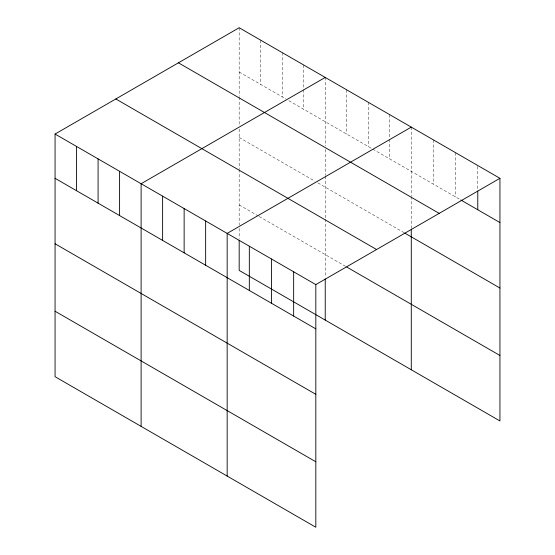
<?xml version="1.0" encoding="UTF-8"?>
<svg xmlns="http://www.w3.org/2000/svg" width="555" height="555" viewBox="0 0 555 555"><rect width="100%" height="100%" fill="white"/><g stroke="black" fill="none" stroke-linecap="round" stroke-linejoin="round"><path stroke-width="0.42" stroke-dasharray="2.77 2.08" d="M239.177 72.011L285.915 98.991M288.877 100.705L371.961 148.678M372.703 149.101L460.046 199.529M239.177 137.48L314.845 181.166M317.814 182.879L403.86 232.559M239.177 204.934L258.464 216.068M259.206 216.499L346.743 267.031M477.779 166.354L477.779 189.338M455.613 152.708L455.613 196.97M433.448 139.909L433.448 184.17M411.283 127.116L411.283 195.714M411.283 196.553L411.283 228.452M389.77 114.691L389.77 138.528M389.77 139.374L389.77 158.952M368.256 102.273L368.256 146.534M346.743 89.855L346.743 134.116M325.23 77.429L325.23 146.034M325.23 149.392L325.23 175.408M325.23 176.247L325.23 218.295M325.23 219.156L325.23 276.439M303.717 65.011L303.717 88.842M303.717 89.695L303.717 109.273M282.204 52.593L282.204 96.854M260.69 40.168L260.69 84.429M239.177 27.75L239.177 96.355M239.177 97.194L239.177 125.728M239.177 129.086L239.177 168.609M239.177 169.476L239.177 225.073M239.177 228.431L239.177 238.504"/><path stroke-width="0.83" d="M55.063 134.046L315.823 284.597L315.823 527.25L55.063 376.699L55.063 134.046L239.177 27.75L499.937 178.301L499.937 420.954L239.177 270.403L239.177 240.183M325.23 77.429L141.109 183.733L141.109 426.379M411.283 127.116L227.161 233.412L227.161 476.065M315.823 284.597L499.937 178.301M460.782 199.953L499.937 222.562M178.419 62.826L439.178 213.377M404.602 232.989L499.937 288.031M115.822 98.97L376.581 249.521M346.743 267.031L499.937 355.484M55.063 178.315L315.823 328.858M55.063 243.777L315.823 394.327M55.063 311.23L315.823 461.781M477.779 191.038L477.779 209.762M411.283 229.291L411.283 369.762M325.23 278.957L325.23 320.082M293.657 271.804L293.657 316.066M271.492 259.005L271.492 303.266M249.327 246.212L249.327 290.473M205.648 220.994L205.648 265.255M184.135 208.569L184.135 252.83M162.622 196.151L162.622 240.412M119.596 171.308L119.596 215.576M98.082 158.89L98.082 203.151M76.569 146.471L76.569 190.733"/></g></svg>
